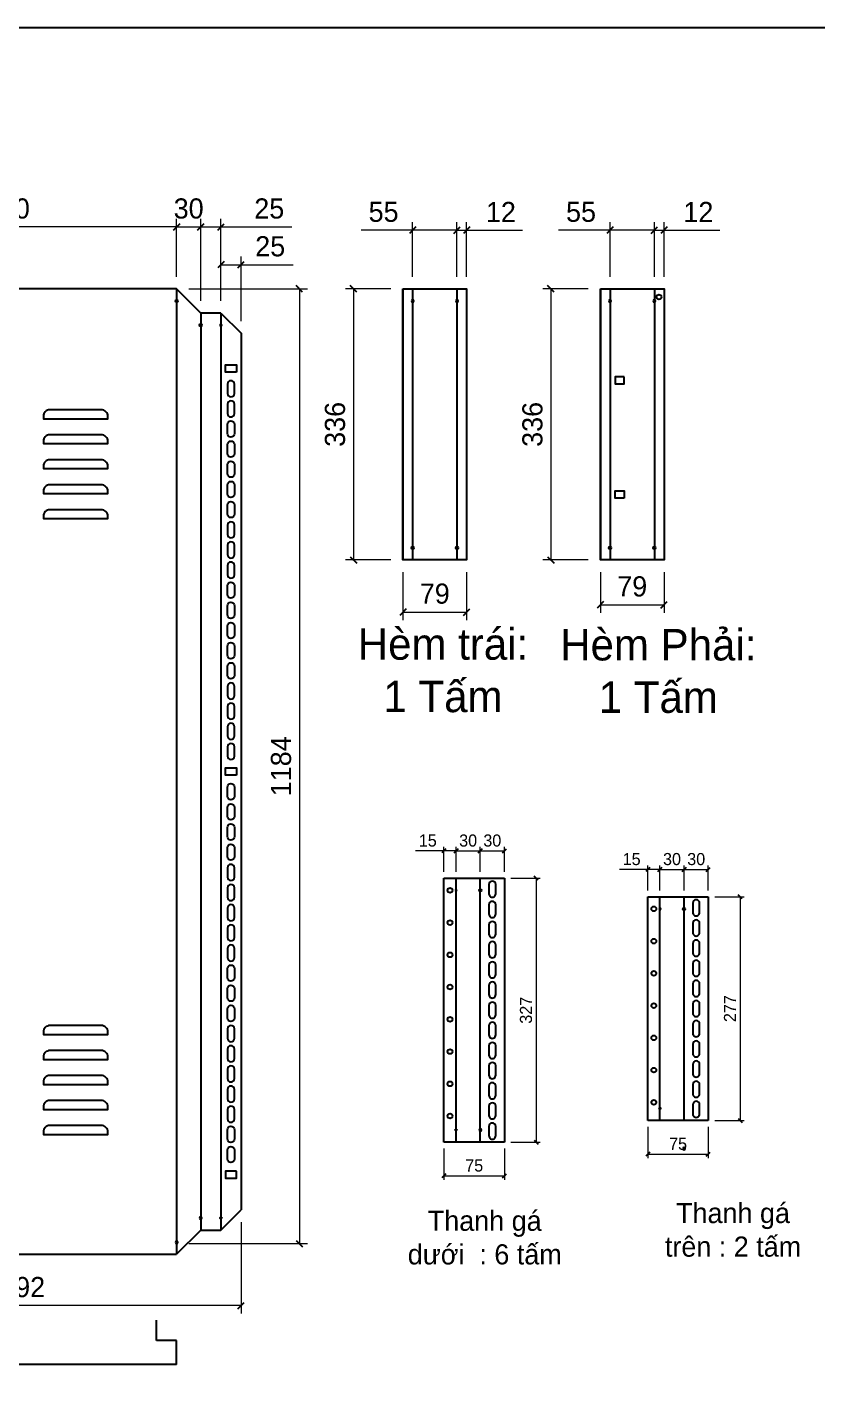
# Model space of a CAD drawing. Header units: millimetres. Extents: x 0 to 4744, y 0 to 3354.
# Drawn here: x 2244 to 3224, y 1662 to 3354 of the extents above; entities that cross this region are included whole.
import ezdxf

# ---------------------------------------------------------------- set-up
doc = ezdxf.new("R2010")
doc.units = ezdxf.units.MM
doc.layers.add('CNC', color=7, linetype='Continuous')
doc.layers.add('DIM', color=253, linetype='Continuous')
doc.styles.add('Arial', font='arial.ttf')
doc.dimstyles.new('Dim-15', dxfattribs={"dimtxt": 15, "dimasz": 5, "dimexe": 5, "dimexo": 8, "dimgap": 5, "dimtad": 1, "dimdec": 0, "dimtxsty": 'Standard', "dimblk": 'OBLIQUE', "dimcen": 10, "dimclrd": 5, "dimclre": 5, "dimclrt": 3, "dimazin": 3, "dimtfac": 1, "dimtdec": 0, "dimtmove": 0, "dimatfit": 3, "dimldrblk": 'OBLIQUE', "dimlwd": 9, "dimlwe": 9})
doc.dimstyles.new('Dim-25', dxfattribs={"dimtxt": 25, "dimasz": 8, "dimexe": 10, "dimexo": 15, "dimgap": 10, "dimtad": 1, "dimdec": 0, "dimtxsty": 'Standard', "dimblk": 'OBLIQUE', "dimcen": 10, "dimclrd": 5, "dimclre": 5, "dimclrt": 3, "dimazin": 3, "dimtfac": 1, "dimtdec": 0, "dimtmove": 0, "dimatfit": 3, "dimldrblk": 'OBLIQUE', "dimlwd": 9, "dimlwe": 9})

# ---------------------------------------------------------------- blocks, each defined once
blk = doc.blocks.new('*D14')
at = {"color": 0, "linetype": 'ByBlock', "lineweight": -2}
for p, q in [((2063.2, 3110.4), (2055.2, 3102.4)), ((2425.2, 3102.4), (2433.2, 3110.4))]:
    blk.add_line(p, q, dxfattribs=at)
at = {"layer": 'Defpoints', "color": 0, "transparency": 16777216}
for p in [(2059.2, 3106.4), (2059.2, 3029.6), (2429.2, 3029.6)]:
    blk.add_point(p, dxfattribs=at)
at = {"layer": 'DIM', "color": 5, "lineweight": 9, "transparency": 16777216}
for p, q in [((2059.2, 3044.6), (2059.2, 3116.4)), ((2429.2, 3044.6), (2429.2, 3116.4)), ((2429.2, 3106.4), (2059.2, 3106.4))]:
    blk.add_line(p, q, dxfattribs=at)
at = {"layer": 'DIM', "color": 3, "transparency": 16777216, "insert": (2219.2, 3129.2), "char_height": 25, "attachment_point": 5}
blk.add_mtext('370', dxfattribs=at)
blk = doc.blocks.new('_Oblique')
at = {"color": 0, "linetype": 'ByBlock', "lineweight": -2}
blk.add_line((-0.5, -0.5), (0.5, 0.5), dxfattribs=at)
blk = doc.blocks.new('*D17')
at = {"color": 0, "linetype": 'ByBlock', "lineweight": -2}
for p, q in [((2021.2, 1772.4), (2013.2, 1764.4)), ((2505.2, 1764.4), (2513.2, 1772.4))]:
    blk.add_line(p, q, dxfattribs=at)
at = {"layer": 'Defpoints', "color": 0, "transparency": 16777216}
for p in [(2509.2, 1887), (2017.2, 1862), (2017.2, 1768.4)]:
    blk.add_point(p, dxfattribs=at)
at = {"layer": 'DIM', "color": 5, "lineweight": 9, "transparency": 16777216}
for p, q in [((2509.2, 1872), (2509.2, 1758.4)), ((2017.2, 1847), (2017.2, 1758.4)), ((2509.2, 1768.4), (2017.2, 1768.4))]:
    blk.add_line(p, q, dxfattribs=at)
at = {"layer": 'DIM', "color": 3, "transparency": 16777216, "insert": (2238.2, 1791.2), "char_height": 25, "attachment_point": 5}
blk.add_mtext('492', dxfattribs=at)
blk = doc.blocks.new('*D18')
at = {"color": 0, "linetype": 'ByBlock', "lineweight": -2}
for p, q in [((2433.2, 3110.4), (2425.2, 3102.4)), ((2455.2, 3102.4), (2463.2, 3110.4))]:
    blk.add_line(p, q, dxfattribs=at)
at = {"layer": 'Defpoints', "color": 0, "transparency": 16777216}
for p in [(2459.2, 3106.4), (2429.2, 3029.6), (2459.2, 2999.6)]:
    blk.add_point(p, dxfattribs=at)
at = {"layer": 'DIM', "color": 5, "lineweight": 9, "transparency": 16777216}
for p, q in [((2429.2, 3044.6), (2429.2, 3116.4)), ((2459.2, 3014.6), (2459.2, 3116.4)), ((2429.2, 3106.4), (2459.2, 3106.4))]:
    blk.add_line(p, q, dxfattribs=at)
at = {"layer": 'DIM', "color": 3, "transparency": 16777216, "insert": (2444.2, 3129.2), "char_height": 25, "attachment_point": 5}
blk.add_mtext('30', dxfattribs=at)
blk = doc.blocks.new('*D19')
at = {"color": 0, "linetype": 'ByBlock', "lineweight": -2}
for p, q in [((2463.2, 3110.4), (2455.2, 3102.4)), ((2480.2, 3102.4), (2488.2, 3110.4))]:
    blk.add_line(p, q, dxfattribs=at)
at = {"layer": 'Defpoints', "color": 0, "transparency": 16777216}
for p in [(2484.2, 3106.4), (2459.2, 2999.6), (2484.2, 2999.6)]:
    blk.add_point(p, dxfattribs=at)
at = {"layer": 'DIM', "color": 5, "lineweight": 9, "transparency": 16777216}
for p, q in [((2459.2, 3014.6), (2459.2, 3116.4)), ((2484.2, 3014.6), (2484.2, 3116.4)), ((2459.2, 3106.4), (2484.2, 3106.4)), ((2484.2, 3106.4), (2572.4, 3106.4))]:
    blk.add_line(p, q, dxfattribs=at)
at = {"layer": 'DIM', "color": 3, "transparency": 16777216, "insert": (2544.2, 3129.2), "char_height": 25, "attachment_point": 5}
blk.add_mtext('25', dxfattribs=at)
blk = doc.blocks.new('*D20')
at = {"color": 0, "linetype": 'ByBlock', "lineweight": -2}
for p, q in [((2488.2, 3063.6), (2480.2, 3055.6)), ((2505.2, 3055.6), (2513.2, 3063.6))]:
    blk.add_line(p, q, dxfattribs=at)
at = {"layer": 'Defpoints', "color": 0, "transparency": 16777216}
for p in [(2509.2, 3059.6), (2484.2, 2999.6), (2509.2, 2974.6)]:
    blk.add_point(p, dxfattribs=at)
at = {"layer": 'DIM', "color": 5, "lineweight": 9, "transparency": 16777216}
for p, q in [((2484.2, 3014.6), (2484.2, 3069.6)), ((2509.2, 2989.6), (2509.2, 3069.6)), ((2484.2, 3059.6), (2509.2, 3059.6)), ((2509.2, 3059.6), (2573.7, 3059.6))]:
    blk.add_line(p, q, dxfattribs=at)
at = {"layer": 'DIM', "color": 3, "transparency": 16777216, "insert": (2545.4, 3082.3), "char_height": 25, "attachment_point": 5}
blk.add_mtext('25', dxfattribs=at)
blk = doc.blocks.new('f3daunguoc')
at = {"layer": 'CNC', "color": 2, "lineweight": -3}
blk.add_circle((0, 0), 1.5, dxfattribs=at)
blk = doc.blocks.new('f2dauxuoi')
at = {"layer": 'CNC', "color": 2, "lineweight": -3}
blk.add_circle((0, 0), 1, dxfattribs=at)
blk = doc.blocks.new('ovan8.5x20')
at = {"layer": 'CNC', "color": 2, "lineweight": -3}
for p, q in [((5.7, 4.2), (-5.8, 4.2)), ((-5.8, -4.2), (5.7, -4.2))]:
    blk.add_line(p, q, dxfattribs=at)
for centre, start, end in [((-5.8, 0), 90, 270), ((5.7, 0), 270, 90)]:
    blk.add_arc(centre, 4.25, start, end, dxfattribs=at)
blk = doc.blocks.new('*D21')
at = {"color": 0, "linetype": 'ByBlock', "lineweight": -2}
for p, q in [((2585.6, 3025.6), (2577.6, 3033.6)), ((2577.6, 1849.2), (2585.6, 1841.2))]:
    blk.add_line(p, q, dxfattribs=at)
at = {"layer": 'Defpoints', "color": 0, "transparency": 16777216}
for p in [(2429.2, 3029.6), (2429.2, 1845.2), (2581.6, 1845.2)]:
    blk.add_point(p, dxfattribs=at)
at = {"layer": 'DIM', "color": 5, "lineweight": 9, "transparency": 16777216}
for p, q in [((2444.2, 3029.6), (2591.6, 3029.6)), ((2581.6, 3029.6), (2581.6, 1845.2)), ((2444.2, 1845.2), (2591.6, 1845.2))]:
    blk.add_line(p, q, dxfattribs=at)
at = {"layer": 'DIM', "color": 3, "transparency": 16777216, "insert": (2558.9, 2437.4), "char_height": 25, "attachment_point": 5, "rotation": 90}
blk.add_mtext('1184', dxfattribs=at)
blk = doc.blocks.new('*D42')
at = {"color": 0, "linetype": 'ByBlock', "lineweight": -2}
for p, q in [((2773.1, 3098.4), (2781.1, 3106.4)), ((2793.1, 3106.4), (2785.1, 3098.4))]:
    blk.add_line(p, q, dxfattribs=at)
at = {"layer": 'Defpoints', "color": 0, "transparency": 16777216}
for p in [(2789.1, 3102.4), (2777.1, 3029.6), (2789.1, 3029.6)]:
    blk.add_point(p, dxfattribs=at)
at = {"layer": 'DIM', "color": 5, "lineweight": 9, "transparency": 16777216}
for p, q in [((2777.1, 3102.4), (2769.1, 3102.4)), ((2777.1, 3044.6), (2777.1, 3112.4)), ((2777.1, 3102.4), (2789.1, 3102.4)), ((2789.1, 3044.6), (2789.1, 3112.4)), ((2789.1, 3102.4), (2858.3, 3102.4))]:
    blk.add_line(p, q, dxfattribs=at)
at = {"layer": 'DIM', "color": 3, "transparency": 16777216, "insert": (2831.7, 3125), "char_height": 25, "attachment_point": 5}
blk.add_mtext('12', dxfattribs=at)
blk = doc.blocks.new('*D43')
at = {"color": 0, "linetype": 'ByBlock', "lineweight": -2}
for p, q in [((2726.1, 3106.4), (2718.1, 3098.4)), ((2773.1, 3098.4), (2781.1, 3106.4))]:
    blk.add_line(p, q, dxfattribs=at)
at = {"layer": 'Defpoints', "color": 0, "transparency": 16777216}
for p in [(2722.1, 3102.4), (2722.1, 3029.6), (2777.1, 3029.6)]:
    blk.add_point(p, dxfattribs=at)
at = {"layer": 'DIM', "color": 5, "lineweight": 9, "transparency": 16777216}
for p, q in [((2722.1, 3102.4), (2658.1, 3102.4)), ((2722.1, 3044.6), (2722.1, 3112.4)), ((2777.1, 3102.4), (2722.1, 3102.4)), ((2777.1, 3044.6), (2777.1, 3112.4))]:
    blk.add_line(p, q, dxfattribs=at)
at = {"layer": 'DIM', "color": 3, "transparency": 16777216, "insert": (2686.1, 3125.1), "char_height": 25, "attachment_point": 5}
blk.add_mtext('55', dxfattribs=at)
blk = doc.blocks.new('*D44')
at = {"color": 0, "linetype": 'ByBlock', "lineweight": -2}
for p, q in [((2652.7, 3025.6), (2644.7, 3033.6)), ((2644.7, 2697.4), (2652.7, 2689.4))]:
    blk.add_line(p, q, dxfattribs=at)
at = {"layer": 'Defpoints', "color": 0, "transparency": 16777216}
for p in [(2710.1, 3029.6), (2648.7, 2693.4), (2710.1, 2693.4)]:
    blk.add_point(p, dxfattribs=at)
at = {"layer": 'DIM', "color": 5, "lineweight": 9, "transparency": 16777216}
for p, q in [((2695.1, 3029.6), (2638.7, 3029.6)), ((2648.7, 3029.6), (2648.7, 2693.4)), ((2695.1, 2693.4), (2638.7, 2693.4))]:
    blk.add_line(p, q, dxfattribs=at)
at = {"layer": 'DIM', "color": 3, "transparency": 16777216, "insert": (2625.9, 2861.5), "char_height": 25, "attachment_point": 5, "rotation": 90}
blk.add_mtext('336', dxfattribs=at)
blk = doc.blocks.new('*D45')
at = {"color": 0, "linetype": 'ByBlock', "lineweight": -2}
for p, q in [((3018.1, 3098.4), (3026.1, 3106.4)), ((3038.1, 3106.4), (3030.1, 3098.4))]:
    blk.add_line(p, q, dxfattribs=at)
at = {"layer": 'Defpoints', "color": 0, "transparency": 16777216}
for p in [(3034.1, 3102.4), (3022.1, 3029.6), (3034.1, 3029.6)]:
    blk.add_point(p, dxfattribs=at)
at = {"layer": 'DIM', "color": 5, "lineweight": 9, "transparency": 16777216}
for p, q in [((3022.1, 3102.4), (3014.1, 3102.4)), ((3022.1, 3044.6), (3022.1, 3112.4)), ((3022.1, 3102.4), (3034.1, 3102.4)), ((3034.1, 3044.6), (3034.1, 3112.4)), ((3034.1, 3102.4), (3103.3, 3102.4))]:
    blk.add_line(p, q, dxfattribs=at)
at = {"layer": 'DIM', "color": 3, "transparency": 16777216, "insert": (3076.7, 3125), "char_height": 25, "attachment_point": 5}
blk.add_mtext('12', dxfattribs=at)
blk = doc.blocks.new('*D46')
at = {"color": 0, "linetype": 'ByBlock', "lineweight": -2}
for p, q in [((2971.1, 3106.4), (2963.1, 3098.4)), ((3018.1, 3098.4), (3026.1, 3106.4))]:
    blk.add_line(p, q, dxfattribs=at)
at = {"layer": 'Defpoints', "color": 0, "transparency": 16777216}
for p in [(2967.1, 3102.4), (2967.1, 3029.6), (3022.1, 3029.6)]:
    blk.add_point(p, dxfattribs=at)
at = {"layer": 'DIM', "color": 5, "lineweight": 9, "transparency": 16777216}
for p, q in [((2967.1, 3102.4), (2903.1, 3102.4)), ((2967.1, 3044.6), (2967.1, 3112.4)), ((3022.1, 3102.4), (2967.1, 3102.4)), ((3022.1, 3044.6), (3022.1, 3112.4))]:
    blk.add_line(p, q, dxfattribs=at)
at = {"layer": 'DIM', "color": 3, "transparency": 16777216, "insert": (2931.1, 3125.1), "char_height": 25, "attachment_point": 5}
blk.add_mtext('55', dxfattribs=at)
blk = doc.blocks.new('*D47')
at = {"color": 0, "linetype": 'ByBlock', "lineweight": -2}
for p, q in [((2897.6, 3025.6), (2889.6, 3033.6)), ((2889.6, 2697.4), (2897.6, 2689.4))]:
    blk.add_line(p, q, dxfattribs=at)
at = {"layer": 'Defpoints', "color": 0, "transparency": 16777216}
for p in [(2955.1, 3029.6), (2893.6, 2693.4), (2955.1, 2693.4)]:
    blk.add_point(p, dxfattribs=at)
at = {"layer": 'DIM', "color": 5, "lineweight": 9, "transparency": 16777216}
for p, q in [((2940.1, 3029.6), (2883.6, 3029.6)), ((2893.6, 3029.6), (2893.6, 2693.4)), ((2940.1, 2693.4), (2883.6, 2693.4))]:
    blk.add_line(p, q, dxfattribs=at)
at = {"layer": 'DIM', "color": 3, "transparency": 16777216, "insert": (2870.9, 2861.5), "char_height": 25, "attachment_point": 5, "rotation": 90}
blk.add_mtext('336', dxfattribs=at)
blk = doc.blocks.new('*D48')
at = {"color": 0, "linetype": 'ByBlock', "lineweight": -2}
for p, q in [((2959.1, 2641.6), (2951.1, 2633.6)), ((3030.1, 2633.6), (3038.1, 2641.6))]:
    blk.add_line(p, q, dxfattribs=at)
at = {"layer": 'Defpoints', "color": 0, "transparency": 16777216}
for p in [(2955.1, 2693.4), (3034.1, 2693.4), (3034.1, 2637.6)]:
    blk.add_point(p, dxfattribs=at)
at = {"layer": 'DIM', "color": 5, "lineweight": 9, "transparency": 16777216}
for p, q in [((2955.1, 2678.4), (2955.1, 2627.6)), ((3034.1, 2678.4), (3034.1, 2627.6)), ((2955.1, 2637.6), (3034.1, 2637.6))]:
    blk.add_line(p, q, dxfattribs=at)
at = {"layer": 'DIM', "color": 3, "transparency": 16777216, "insert": (2994.6, 2660.4), "char_height": 25, "attachment_point": 5}
blk.add_mtext('79', dxfattribs=at)
blk = doc.blocks.new('*D49')
at = {"color": 0, "linetype": 'ByBlock', "lineweight": -2}
for p, q in [((2714.1, 2632.6), (2706.1, 2624.6)), ((2785.1, 2624.6), (2793.1, 2632.6))]:
    blk.add_line(p, q, dxfattribs=at)
at = {"layer": 'Defpoints', "color": 0, "transparency": 16777216}
for p in [(2710.1, 2693.4), (2789.1, 2693.4), (2789.1, 2628.6)]:
    blk.add_point(p, dxfattribs=at)
at = {"layer": 'DIM', "color": 5, "lineweight": 9, "transparency": 16777216}
for p, q in [((2710.1, 2678.4), (2710.1, 2618.6)), ((2789.1, 2678.4), (2789.1, 2618.6)), ((2710.1, 2628.6), (2789.1, 2628.6))]:
    blk.add_line(p, q, dxfattribs=at)
at = {"layer": 'DIM', "color": 3, "transparency": 16777216, "insert": (2749.6, 2651.4), "char_height": 25, "attachment_point": 5}
blk.add_mtext('79', dxfattribs=at)
blk = doc.blocks.new('KHUNG CHUẨN')
at = {"color": 7}
blk.add_lwpolyline([(16919.2, -26555.2), (19889.2, -26555.2), (19889.2, -28655.2), (16919.2, -28655.2)], close=True, dxfattribs=at)
at = {"color": 3, "style": 'Arial'}
for tag, p in [('#01', (17055.6, -28580.1)), ('#02', (17431.4, -28580.1)), ('#03', (18030.6, -28580.1)), ('#08', (18751.7, -28580.1)), ('#10', (19064.8, -28580.1)), ('#09', (18753.8, -28632.6)), ('#11', (19060.3, -28625.7)), ('#12', (19806.5, -28628.9)), ('#04', (17024.8, -28634.6)), ('#05', (17308.5, -28633)), ('#06', (17632.7, -28633.7)), ('#07', (18002, -28634.7))]:
    blk.add_attdef(tag, p, '', height=20, dxfattribs=at)
blk = doc.blocks.new('*D56')
at = {"color": 0, "linetype": 'ByBlock', "lineweight": -2}
for p, q in [((2878, 2296), (2873, 2301)), ((2873, 1973.6), (2878, 1968.6))]:
    blk.add_line(p, q, dxfattribs=at)
at = {"layer": 'Defpoints', "color": 0, "transparency": 16777216}
for p in [(2836, 2298.5), (2836, 1971.1), (2875.5, 1971.1)]:
    blk.add_point(p, dxfattribs=at)
at = {"layer": 'DIM', "color": 5, "lineweight": 9, "transparency": 16777216}
for p, q in [((2844, 2298.5), (2880.5, 2298.5)), ((2875.5, 2298.5), (2875.5, 1971.1)), ((2844, 1971.1), (2880.5, 1971.1))]:
    blk.add_line(p, q, dxfattribs=at)
at = {"layer": 'DIM', "color": 3, "transparency": 16777216, "insert": (2862.8, 2134.8), "char_height": 15, "attachment_point": 5, "rotation": 90}
blk.add_mtext('327', dxfattribs=at)
blk = doc.blocks.new('*D57')
at = {"color": 0, "linetype": 'ByBlock', "lineweight": -2}
for p, q in [((2763.5, 1931.8), (2758.5, 1926.8)), ((2833.5, 1926.8), (2838.5, 1931.8))]:
    blk.add_line(p, q, dxfattribs=at)
at = {"layer": 'Defpoints', "color": 0, "transparency": 16777216}
for p in [(2761, 1971.1), (2836, 1971.1), (2836, 1929.3)]:
    blk.add_point(p, dxfattribs=at)
at = {"layer": 'DIM', "color": 5, "lineweight": 9, "transparency": 16777216}
for p, q in [((2761, 1963.1), (2761, 1924.3)), ((2836, 1963.1), (2836, 1924.3)), ((2761, 1929.3), (2836, 1929.3))]:
    blk.add_line(p, q, dxfattribs=at)
at = {"layer": 'DIM', "color": 3, "transparency": 16777216, "insert": (2798.5, 1942), "char_height": 15, "attachment_point": 5}
blk.add_mtext('75', dxfattribs=at)
blk = doc.blocks.new('*D58')
at = {"color": 0, "linetype": 'ByBlock', "lineweight": -2}
for p, q in [((2778.5, 2335), (2773.5, 2330)), ((2803.5, 2330), (2808.5, 2335))]:
    blk.add_line(p, q, dxfattribs=at)
at = {"layer": 'Defpoints', "color": 0, "transparency": 16777216}
for p in [(2806, 2332.5), (2776, 2298.5), (2806, 2298.5)]:
    blk.add_point(p, dxfattribs=at)
at = {"layer": 'DIM', "color": 5, "lineweight": 9, "transparency": 16777216}
for p, q in [((2776, 2306.5), (2776, 2337.5)), ((2806, 2306.5), (2806, 2337.5)), ((2776, 2332.5), (2806, 2332.5))]:
    blk.add_line(p, q, dxfattribs=at)
at = {"layer": 'DIM', "color": 3, "transparency": 16777216, "insert": (2791, 2345.2), "char_height": 15, "attachment_point": 5}
blk.add_mtext('30', dxfattribs=at)
blk = doc.blocks.new('*D59')
at = {"color": 0, "linetype": 'ByBlock', "lineweight": -2}
for p, q in [((2808.5, 2335), (2803.5, 2330)), ((2833.5, 2330), (2838.5, 2335))]:
    blk.add_line(p, q, dxfattribs=at)
at = {"layer": 'Defpoints', "color": 0, "transparency": 16777216}
for p in [(2836, 2332.5), (2806, 2298.5), (2836, 2298.5)]:
    blk.add_point(p, dxfattribs=at)
at = {"layer": 'DIM', "color": 5, "lineweight": 9, "transparency": 16777216}
for p, q in [((2806, 2306.5), (2806, 2337.5)), ((2836, 2306.5), (2836, 2337.5)), ((2806, 2332.5), (2836, 2332.5))]:
    blk.add_line(p, q, dxfattribs=at)
at = {"layer": 'DIM', "color": 3, "transparency": 16777216, "insert": (2821, 2345.2), "char_height": 15, "attachment_point": 5}
blk.add_mtext('30', dxfattribs=at)
blk = doc.blocks.new('*D60')
at = {"color": 0, "linetype": 'ByBlock', "lineweight": -2}
for p, q in [((2763.5, 2335), (2758.5, 2330)), ((2773.5, 2330), (2778.5, 2335))]:
    blk.add_line(p, q, dxfattribs=at)
at = {"layer": 'Defpoints', "color": 0, "transparency": 16777216}
for p in [(2761, 2332.5), (2761, 2298.5), (2776, 2298.5)]:
    blk.add_point(p, dxfattribs=at)
at = {"layer": 'DIM', "color": 5, "lineweight": 9, "transparency": 16777216}
for p, q in [((2761, 2306.5), (2761, 2337.5)), ((2776, 2306.5), (2776, 2337.5)), ((2761, 2332.5), (2725.8, 2332.5)), ((2776, 2332.5), (2761, 2332.5))]:
    blk.add_line(p, q, dxfattribs=at)
at = {"layer": 'DIM', "color": 3, "transparency": 16777216, "insert": (2740.9, 2345.2), "char_height": 15, "attachment_point": 5}
blk.add_mtext('15', dxfattribs=at)
blk = doc.blocks.new('*D61')
at = {"color": 0, "linetype": 'ByBlock', "lineweight": -2}
for p, q in [((3130.9, 2273), (3125.9, 2278)), ((3125.9, 2000.6), (3130.9, 1995.6))]:
    blk.add_line(p, q, dxfattribs=at)
at = {"layer": 'Defpoints', "color": 0, "transparency": 16777216}
for p in [(3089, 2275.5), (3089, 1998.1), (3128.4, 1998.1)]:
    blk.add_point(p, dxfattribs=at)
at = {"layer": 'DIM', "color": 5, "lineweight": 9, "transparency": 16777216}
for p, q in [((3097, 2275.5), (3133.4, 2275.5)), ((3128.4, 2275.5), (3128.4, 1998.1)), ((3097, 1998.1), (3133.4, 1998.1))]:
    blk.add_line(p, q, dxfattribs=at)
at = {"layer": 'DIM', "color": 3, "transparency": 16777216, "insert": (3115.9, 2136.8), "char_height": 15, "attachment_point": 5, "rotation": 90}
blk.add_mtext('277', dxfattribs=at)
blk = doc.blocks.new('*D62')
at = {"color": 0, "linetype": 'ByBlock', "lineweight": -2}
for p, q in [((3016.5, 1958.8), (3011.5, 1953.8)), ((3086.5, 1953.8), (3091.5, 1958.8))]:
    blk.add_line(p, q, dxfattribs=at)
at = {"layer": 'Defpoints', "color": 0, "transparency": 16777216}
for p in [(3014, 1998.1), (3089, 1998.1), (3089, 1956.3)]:
    blk.add_point(p, dxfattribs=at)
at = {"layer": 'DIM', "color": 5, "lineweight": 9, "transparency": 16777216}
for p, q in [((3014, 1990.1), (3014, 1951.3)), ((3089, 1990.1), (3089, 1951.3)), ((3014, 1956.3), (3089, 1956.3))]:
    blk.add_line(p, q, dxfattribs=at)
at = {"layer": 'DIM', "color": 3, "transparency": 16777216, "insert": (3051.5, 1968.9), "char_height": 15, "attachment_point": 5}
blk.add_mtext('75', dxfattribs=at)
blk = doc.blocks.new('*D63')
at = {"color": 0, "linetype": 'ByBlock', "lineweight": -2}
for p, q in [((3031.5, 2312), (3026.5, 2307)), ((3056.5, 2307), (3061.5, 2312))]:
    blk.add_line(p, q, dxfattribs=at)
at = {"layer": 'Defpoints', "color": 0, "transparency": 16777216}
for p in [(3059, 2309.5), (3029, 2275.5), (3059, 2275.5)]:
    blk.add_point(p, dxfattribs=at)
at = {"layer": 'DIM', "color": 5, "lineweight": 9, "transparency": 16777216}
for p, q in [((3029, 2283.5), (3029, 2314.5)), ((3029, 2309.5), (3059, 2309.5)), ((3059, 2283.5), (3059, 2314.5))]:
    blk.add_line(p, q, dxfattribs=at)
at = {"layer": 'DIM', "color": 3, "transparency": 16777216, "insert": (3044, 2322.2), "char_height": 15, "attachment_point": 5}
blk.add_mtext('30', dxfattribs=at)
blk = doc.blocks.new('*D64')
at = {"color": 0, "linetype": 'ByBlock', "lineweight": -2}
for p, q in [((3061.5, 2312), (3056.5, 2307)), ((3086.5, 2307), (3091.5, 2312))]:
    blk.add_line(p, q, dxfattribs=at)
at = {"layer": 'Defpoints', "color": 0, "transparency": 16777216}
for p in [(3089, 2309.5), (3059, 2275.5), (3089, 2275.5)]:
    blk.add_point(p, dxfattribs=at)
at = {"layer": 'DIM', "color": 5, "lineweight": 9, "transparency": 16777216}
for p, q in [((3059, 2283.5), (3059, 2314.5)), ((3059, 2309.5), (3089, 2309.5)), ((3089, 2283.5), (3089, 2314.5))]:
    blk.add_line(p, q, dxfattribs=at)
at = {"layer": 'DIM', "color": 3, "transparency": 16777216, "insert": (3074, 2322.2), "char_height": 15, "attachment_point": 5}
blk.add_mtext('30', dxfattribs=at)
blk = doc.blocks.new('*D65')
at = {"color": 0, "linetype": 'ByBlock', "lineweight": -2}
for p, q in [((3016.5, 2312), (3011.5, 2307)), ((3026.5, 2307), (3031.5, 2312))]:
    blk.add_line(p, q, dxfattribs=at)
at = {"layer": 'Defpoints', "color": 0, "transparency": 16777216}
for p in [(3014, 2309.5), (3014, 2275.5), (3029, 2275.5)]:
    blk.add_point(p, dxfattribs=at)
at = {"layer": 'DIM', "color": 5, "lineweight": 9, "transparency": 16777216}
for p, q in [((3014, 2309.5), (2978.8, 2309.5)), ((3014, 2283.5), (3014, 2314.5)), ((3029, 2309.5), (3014, 2309.5)), ((3029, 2283.5), (3029, 2314.5))]:
    blk.add_line(p, q, dxfattribs=at)
at = {"layer": 'DIM', "color": 3, "transparency": 16777216, "insert": (2993.9, 2322.2), "char_height": 15, "attachment_point": 5}
blk.add_mtext('15', dxfattribs=at)

msp = doc.modelspace()

# ---------------------------------------------------------------- linework, layer by layer
at = {"color": 7}
for p, q in [((2429.2, 3029.6), (2429.2, 1832)), ((2459.2, 2999.6), (2429.2, 3029.6)), ((2710.1, 3029.6), (2710.1, 2693.4)), ((2722.1, 3029.6), (2722.1, 2693.4)), ((2777.1, 3029.6), (2777.1, 2693.4)), ((2789.1, 3029.6), (2789.1, 2693.4)), ((2955.1, 3029.6), (2955.1, 2693.4)), ((2967.1, 3029.6), (2967.1, 2693.4)), ((3022.1, 3029.6), (3022.1, 2693.4)), ((3034.1, 3029.6), (3034.1, 2693.4)), ((2459.2, 2999.6), (2459.2, 1862)), ((2484.2, 2999.6), (2484.2, 1862)), ((2484.2, 2999.6), (2509.2, 2974.6)), ((2509.2, 2974.6), (2509.2, 1887)), ((2761, 2298.5), (2836, 2298.5)), ((2761, 1971.1), (2761, 2298.5)), ((2776, 1971.1), (2776, 2298.5)), ((2806, 1971.1), (2806, 2298.5)), ((2836, 2298.5), (2836, 1971.1)), ((3014, 2275.5), (3089, 2275.5)), ((3014, 1998.1), (3014, 2275.5)), ((3029, 1998.1), (3029, 2275.5)), ((3059, 1998.1), (3059, 2275.5)), ((3089, 2275.5), (3089, 1998.1)), ((3089, 1998.1), (3014, 1998.1)), ((2836, 1971.1), (2761, 1971.1)), ((2484.2, 1862), (2509.2, 1887)), ((2459.2, 1862), (2429.2, 1832)), ((2404.2, 1725.1), (2404.2, 1750.1)), ((2429.2, 1725.1), (2404.2, 1725.1)), ((2429.2, 1695.1), (2429.2, 1725.1)), ((2429.2, 1695.1), (2059.2, 1695.1))]:
    msp.add_line(p, q, dxfattribs=at)
for points in [[(2429.2, 3029.6), (2059.2, 3029.6)], [(2484.2, 2999.6), (2459.2, 2999.6)], [(2459.2, 1862), (2484.2, 1862)], [(2059.2, 1832), (2429.2, 1832)]]:
    msp.add_lwpolyline(points, dxfattribs=at)
at = {"color": 2}
for points in [[(2710.1, 3029.6), (2789.1, 3029.6), (2789.1, 2693.4), (2710.1, 2693.4)], [(2955.1, 3029.6), (3034.1, 3029.6), (3034.1, 2693.4), (2955.1, 2693.4)], [(2503.7, 2926.3), (2489.7, 2926.3), (2489.7, 2935.3), (2503.7, 2935.3)], [(2984.6, 2920.7), (2973.6, 2920.7), (2973.6, 2911.7), (2984.6, 2911.7)], [(2984.6, 2770.1), (2973.6, 2770.1), (2973.6, 2779.1), (2984.6, 2779.1)], [(2503.7, 2426.3), (2489.7, 2426.3), (2489.7, 2435.3), (2503.7, 2435.3)], [(2503.7, 1935.3), (2489.7, 1935.3), (2489.7, 1926.3), (2503.7, 1926.3)]]:
    msp.add_lwpolyline(points, close=True, dxfattribs=at)
for points in [[(2335.9, 2879.6), (2271.9, 2879.6, 0.414214), (2263.9, 2871.6), (2263.9, 2868.6), (2343.9, 2868.6), (2343.9, 2871.6, 0.414214)], [(2335.9, 2848.6), (2271.9, 2848.6, 0.414214), (2263.9, 2840.6), (2263.9, 2837.6), (2343.9, 2837.6), (2343.9, 2840.6, 0.414214)], [(2335.9, 2817.6), (2271.9, 2817.6, 0.414214), (2263.9, 2809.6), (2263.9, 2806.6), (2343.9, 2806.6), (2343.9, 2809.6, 0.414214)], [(2335.9, 2786.6), (2271.9, 2786.6, 0.414214), (2263.9, 2778.6), (2263.9, 2775.6), (2343.9, 2775.6), (2343.9, 2778.6, 0.414214)], [(2335.9, 2755.6), (2271.9, 2755.6, 0.414214), (2263.9, 2747.6), (2263.9, 2744.6), (2343.9, 2744.6), (2343.9, 2747.6, 0.414214)], [(2335.9, 2115.8), (2271.9, 2115.8, 0.414214), (2263.9, 2107.8), (2263.9, 2104.8), (2343.9, 2104.8), (2343.9, 2107.8, 0.414214)], [(2335.9, 2084.8), (2271.9, 2084.8, 0.414214), (2263.9, 2076.8), (2263.9, 2073.8), (2343.9, 2073.8), (2343.9, 2076.8, 0.414214)], [(2335.9, 2053.8), (2271.9, 2053.8, 0.414214), (2263.9, 2045.8), (2263.9, 2042.8), (2343.9, 2042.8), (2343.9, 2045.8, 0.414214)], [(2335.9, 2022.8), (2271.9, 2022.8, 0.414214), (2263.9, 2014.8), (2263.9, 2011.8), (2343.9, 2011.8), (2343.9, 2014.8, 0.414214)], [(2335.9, 1991.8), (2271.9, 1991.8, 0.414214), (2263.9, 1983.8), (2263.9, 1980.8), (2343.9, 1980.8), (2343.9, 1983.8, 0.414214)]]:
    msp.add_lwpolyline(points, format="xyb", close=True, dxfattribs=at)
at = {"ltscale": 3}
msp.add_circle((3027.8, 3019.6), 3, dxfattribs=at)
at = {"color": 2}
for centre in [(2768.5, 2283.5), (3021.5, 2260.5), (2768.5, 2243.5), (3021.5, 2220.5), (2768.5, 2203.5), (3021.5, 2180.5), (2768.5, 2163.5), (3021.5, 2140.5), (2768.5, 2123.5), (3021.5, 2100.5), (2768.5, 2083.5), (3021.5, 2060.5), (2768.5, 2043.5), (3021.5, 2020.5), (2768.5, 2003.5)]:
    msp.add_circle(centre, 3, dxfattribs=at)

# ---------------------------------------------------------------- block references
at = {"color": 3, "xscale": 1.597200000007433, "yscale": 1.597200000007433, "zscale": 1.597200000007433}
msp.add_blockref('KHUNG CHUẨN', (-27023.4, 45768), dxfattribs=at)
at = {"lineweight": -3}
for name, p, rotation in [('f3daunguoc', (2429.2, 3014.6), 180), ('f3daunguoc', (2459.2, 2984.6), 180), ('f3daunguoc', (2806, 2283.5), 270), ('f3daunguoc', (3059, 2260.5), 270), ('f2dauxuoi', (3029, 2013.1), 180), ('f2dauxuoi', (2776, 1986.1), 180), ('f2dauxuoi', (2484.2, 1877), 180)]:
    msp.add_blockref(name, p, dxfattribs=dict(at, rotation=rotation))
at = {"lineweight": -3, "xscale": -1}
for p, rotation in [((2722.1, 3014.6), 180), ((2777.1, 3014.6), 180), ((2967.1, 3014.6), 180), ((3022.1, 3014.6), 180), ((2806, 1986.1), 270), ((3059, 1963.1), 270)]:
    msp.add_blockref('f3daunguoc', p, dxfattribs=dict(at, rotation=rotation))
for name, p in [('f2dauxuoi', (2484.2, 2984.6)), ('f2dauxuoi', (2776, 2283.5)), ('f2dauxuoi', (3029, 2260.5)), ('f3daunguoc', (2459.2, 1877)), ('f3daunguoc', (2429.2, 1847))]:
    msp.add_blockref(name, p, dxfattribs=at)
at = {"lineweight": -3}
for p in [(2722.1, 2708.4), (2777.1, 2708.4), (2967.1, 2708.4), (3022.1, 2708.4)]:
    msp.add_blockref('f3daunguoc', p, dxfattribs=at)
at = {"layer": 'CNC', "lineweight": -3}
for p, rotation in [((2496.7, 2905.8), 90), ((2496.7, 2880.8), 90), ((2496.7, 2730.8), 90), ((2496.7, 2705.8), 90), ((2496.7, 2680.8), 90), ((2496.7, 2530.8), 90), ((2496.7, 2505.8), 90), ((2496.7, 2480.8), 90), ((2496.7, 2455.8), 90), ((2496.7, 2305.8), 90), ((2496.7, 2280.8), 90), ((2821, 2284.8), 270), ((2821, 2259.8), 270), ((3074, 2261.8), 270), ((2496.7, 2255.8), 90), ((2496.7, 2230.8), 90), ((2821, 2234.8), 270), ((3074, 2236.8), 270), ((2821, 2209.8), 270), ((3074, 2211.8), 270), ((2496.7, 2205.8), 90), ((2821, 2184.8), 270), ((3074, 2186.8), 270), ((2821, 2159.8), 270), ((3074, 2161.8), 270), ((2821, 2134.8), 270), ((3074, 2136.8), 270), ((2496.7, 2105.8), 90), ((2821, 2109.8), 270), ((3074, 2111.8), 270), ((2496.7, 2080.8), 90), ((2821, 2084.8), 270), ((3074, 2086.8), 270), ((2496.7, 2055.8), 90), ((2821, 2059.8), 270), ((3074, 2061.8), 270), ((2496.7, 2030.8), 90), ((2821, 2034.8), 270), ((3074, 2036.8), 270), ((2496.7, 2005.8), 90), ((2821, 2009.8), 270), ((3074, 2011.8), 270), ((2821, 1984.8), 270)]:
    msp.add_blockref('ovan8.5x20', p, dxfattribs=dict(at, rotation=rotation))
at = {"layer": 'CNC', "lineweight": -3, "xscale": -1, "rotation": 90}
for p in [(2496.7, 2855.8), (2496.7, 2830.8), (2496.7, 2805.8), (2496.7, 2780.8), (2496.7, 2755.8), (2496.7, 2655.8), (2496.7, 2630.8), (2496.7, 2605.8), (2496.7, 2580.8), (2496.7, 2555.8), (2496.7, 2405.8), (2496.7, 2380.8), (2496.7, 2355.8), (2496.7, 2330.8), (2496.7, 2180.8), (2496.7, 2155.8), (2496.7, 2130.8), (2496.7, 1980.8), (2496.7, 1955.8)]:
    msp.add_blockref('ovan8.5x20', p, dxfattribs=at)

# ---------------------------------------------------------------- texts
at = {"color": 2, "width": 775, "attachment_point": 5}
for s, insert, char_height in [('Hèm trái: \\P1 Tấm', (2759.8, 2556.3), 39), ('Hèm Phải: \\P1 Tấm', (3027, 2555.4), 39), ('Thanh gá \\Ptrên : 2 tấm', (3119.7, 1862.2), 25), ('Thanh gá\\Pdưới  : 6 tấm', (2811.6, 1852.6), 25)]:
    msp.add_mtext(s, dxfattribs=dict(at, insert=insert, char_height=char_height))

# ---------------------------------------------------------------- dimensions: what is measured, and where the dimension line sits
at = {"layer": 'DIM', "color": 7}
for base, p1, p2, picture, middle in [((2059.2, 3106.4), (2429.2, 3029.6), (2059.2, 3029.6), '*D14', (2219.2, 3106.4)), ((2459.2, 3106.4), (2429.2, 3029.6), (2459.2, 2999.6), '*D18', (2444.2, 3106.4)), ((2484.2, 3106.4), (2459.2, 2999.6), (2484.2, 2999.6), '*D19', (2544.2, 3106.4)), ((2509.2, 3059.6), (2484.2, 2999.6), (2509.2, 2974.6), '*D20', (2545.4, 3059.6)), ((2017.2, 1768.4), (2509.2, 1887), (2017.2, 1862), '*D17', (2238.2, 1768.4))]:
    dim = msp.add_linear_dim(base=base, p1=p1, p2=p2, angle=180, dimstyle='Dim-25', dxfattribs=at)
    dim.commit()
    dim.dimension.update_dxf_attribs({"geometry": picture, "text_midpoint": middle, "dimtype": 160})
at = {"layer": 'DIM', "color": 2}
for base, p1, p2, picture, middle in [((2722.1, 3102.4), (2777.1, 3029.6), (2722.1, 3029.6), '*D43', (2686.1, 3125.1)), ((2789.1, 3102.4), (2777.1, 3029.6), (2789.1, 3029.6), '*D42', (2831.7, 3125)), ((2967.1, 3102.4), (3022.1, 3029.6), (2967.1, 3029.6), '*D46', (2931.1, 3125.1)), ((3034.1, 3102.4), (3022.1, 3029.6), (3034.1, 3029.6), '*D45', (3076.7, 3125)), ((2789.1, 2628.6), (2710.1, 2693.4), (2789.1, 2693.4), '*D49', (2749.6, 2651.4)), ((3034.1, 2637.6), (2955.1, 2693.4), (3034.1, 2693.4), '*D48', (2994.6, 2660.4))]:
    dim = msp.add_linear_dim(base=base, p1=p1, p2=p2, dimstyle='Dim-25', dxfattribs=at)
    dim.commit()
    dim.dimension.update_dxf_attribs({"geometry": picture, "text_midpoint": middle})
for base, p1, p2, picture, middle in [((2581.6, 1845.2), (2429.2, 3029.6), (2429.2, 1845.2), '*D21', (2558.9, 2437.4)), ((2648.7, 2693.4), (2710.1, 3029.6), (2710.1, 2693.4), '*D44', (2625.9, 2861.5)), ((2893.6, 2693.4), (2955.1, 3029.6), (2955.1, 2693.4), '*D47', (2870.9, 2861.5))]:
    dim = msp.add_linear_dim(base=base, p1=p1, p2=p2, angle=90, dimstyle='Dim-25', dxfattribs=at)
    dim.commit()
    dim.dimension.update_dxf_attribs({"geometry": picture, "text_midpoint": middle})
at = {"layer": 'DIM', "color": 7}
for base, p1, p2, picture, middle in [((2761, 2332.5), (2776, 2298.5), (2761, 2298.5), '*D60', (2740.9, 2345.2)), ((3014, 2309.5), (3029, 2275.5), (3014, 2275.5), '*D65', (2993.9, 2322.2)), ((3089, 1956.3), (3014, 1998.1), (3089, 1998.1), '*D62', (3051.5, 1968.9)), ((2836, 1929.3), (2761, 1971.1), (2836, 1971.1), '*D57', (2798.5, 1942))]:
    dim = msp.add_linear_dim(base=base, p1=p1, p2=p2, dimstyle='Dim-15', dxfattribs=at)
    dim.commit()
    dim.dimension.update_dxf_attribs({"geometry": picture, "text_midpoint": middle})
for base, p1, p2, picture, middle in [((2806, 2332.5), (2776, 2298.5), (2806, 2298.5), '*D58', (2791, 2332.5)), ((2836, 2332.5), (2806, 2298.5), (2836, 2298.5), '*D59', (2821, 2332.5)), ((3059, 2309.5), (3029, 2275.5), (3059, 2275.5), '*D63', (3044, 2309.5)), ((3089, 2309.5), (3059, 2275.5), (3089, 2275.5), '*D64', (3074, 2309.5))]:
    dim = msp.add_linear_dim(base=base, p1=p1, p2=p2, dimstyle='Dim-15', dxfattribs=at)
    dim.commit()
    dim.dimension.update_dxf_attribs({"geometry": picture, "text_midpoint": middle, "dimtype": 160})
for base, p1, p2, picture, middle in [((2875.5, 1971.1), (2836, 2298.5), (2836, 1971.1), '*D56', (2862.8, 2134.8)), ((3128.4, 1998.1), (3089, 2275.5), (3089, 1998.1), '*D61', (3115.9, 2136.8))]:
    dim = msp.add_linear_dim(base=base, p1=p1, p2=p2, angle=90, dimstyle='Dim-15', dxfattribs=at)
    dim.commit()
    dim.dimension.update_dxf_attribs({"geometry": picture, "text_midpoint": middle})

doc.saveas('drawing.dxf')
